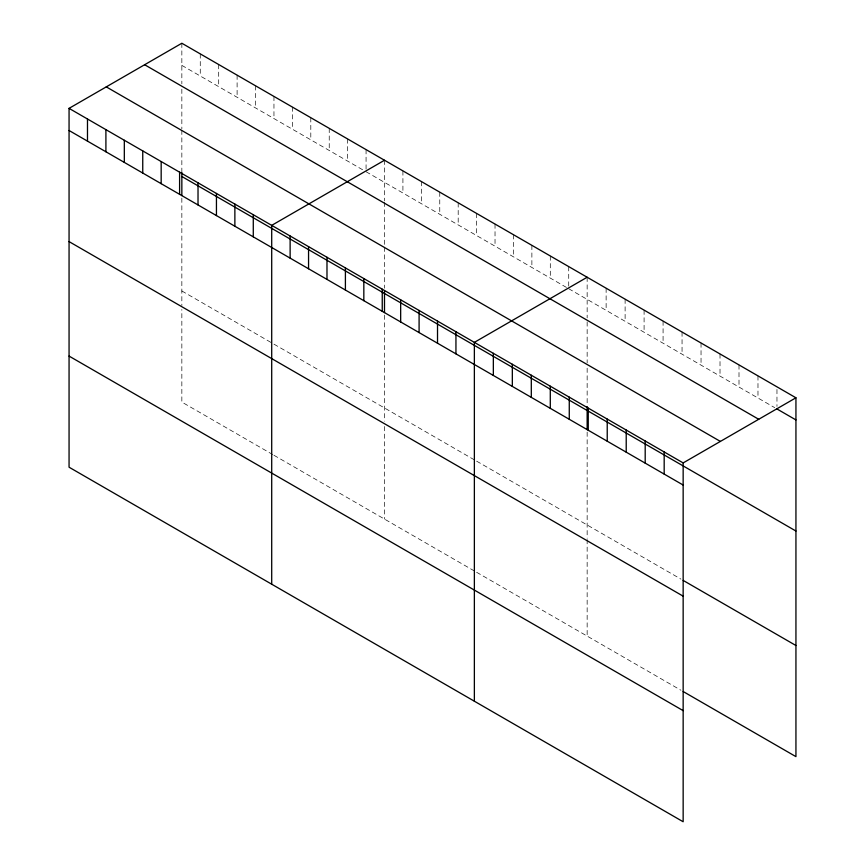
<?xml version="1.0" encoding="UTF-8"?>
<svg xmlns="http://www.w3.org/2000/svg" width="865" height="865" viewBox="0 0 865 865"><rect width="100%" height="100%" fill="white"/><g stroke="black" fill="none" stroke-linecap="round" stroke-linejoin="round"><path stroke-width="0.65" stroke-dasharray="4.33 3.24" d="M181.845 65.372L363.765 170.416M366.068 171.735L566.424 287.407M568.727 288.737L774.726 407.675M181.845 290.975L272.81 343.492M273.956 344.151L474.312 459.823M476.615 461.153L680.939 579.118M272.81 454.601L181.845 402.084L181.845 309.486M273.956 455.271L474.312 570.943M476.615 572.273L680.939 690.238M776.965 389.445L776.965 406.366M757.978 375.875L757.978 398.008M739.002 364.922L739.002 387.044M720.015 353.958L720.015 376.091M701.039 343.005L701.039 365.127M682.053 332.041L682.053 354.174M663.077 321.088L663.077 343.21M644.09 310.124L644.09 332.257M625.114 299.171L625.114 321.293M606.127 288.207L606.127 310.34M587.151 277.254L587.151 317.898M587.151 321.867L587.151 362.868M587.151 368.166L587.151 405.198M587.151 432.111L587.151 538.203M587.151 539.522L587.151 636.089M568.727 266.615L568.727 286.142M550.302 255.975L550.302 278.108M531.878 245.346L531.878 267.469M513.453 234.707L513.453 256.829M495.029 224.067L495.029 246.19M476.615 213.428L476.615 235.561M458.19 202.799L458.19 224.922M439.766 192.16L439.766 214.282M421.341 181.52L421.341 203.653M402.917 170.892L402.917 193.014M384.493 160.252L384.493 200.896M384.493 202.215L384.493 245.865M384.493 247.195L384.493 288.196M384.493 315.12L384.493 421.201M384.493 426.488L384.493 519.087M366.068 149.613L366.068 169.14M347.654 138.973L347.654 161.106M329.23 128.344L329.23 150.467M310.805 117.705L310.805 139.827M292.381 107.065L292.381 129.199M273.956 96.437L273.956 118.559M255.532 85.797L255.532 107.92M237.107 75.158L237.107 97.28M218.694 64.518L218.694 86.651M200.269 53.89L200.269 76.012M181.845 43.25L181.845 83.894M181.845 89.182L181.845 128.874M181.845 130.193L181.845 172.524M181.845 198.117L181.845 305.518"/><path stroke-width="1.3" d="M69.059 108.363L683.155 462.916L683.155 821.75L69.059 467.208L69.059 108.363L181.845 43.25L795.941 397.792L795.941 756.637L683.166 691.524M384.493 160.252L271.707 225.365L271.707 584.199M587.151 277.254L474.366 342.367L474.366 701.201M683.155 462.916L795.941 397.792M776.965 408.961L795.941 419.925M144.628 64.734L758.724 419.287M106.276 86.878L720.372 441.42M181.845 176.492L795.941 531.034M69.059 130.496L683.155 485.038M683.166 580.415L795.941 645.517M69.059 241.605L683.155 596.158M69.059 356.088L683.155 710.641M664.179 451.952L664.179 474.085M645.193 440.999L645.193 463.121M626.217 430.035L626.217 452.168M607.23 419.082L607.23 441.204M588.254 408.118L588.254 430.24M587.151 406.528L587.151 429.57M569.267 397.165L569.267 419.287M550.291 386.201L550.291 408.323M531.305 375.248L531.305 397.37M512.329 364.284L512.329 386.406M493.342 353.331L493.342 375.453M455.942 331.728L455.942 353.861M437.517 321.099L437.517 343.221M419.093 310.459L419.093 332.582M400.668 299.82L400.668 321.942M384.493 290.845L384.493 312.568M382.243 289.18L382.243 311.314M363.83 278.552L363.83 300.674M345.405 267.912L345.405 290.035M326.981 257.273L326.981 279.406M308.556 246.644L308.556 268.766M290.132 236.004L290.132 258.127M253.283 214.725L253.283 236.859M234.869 204.097L234.869 226.219M216.445 193.457L216.445 215.58M198.02 182.818L198.02 204.951M181.845 172.524L181.845 195.566M179.596 172.189L179.596 194.311M161.171 161.55L161.171 183.672M142.747 150.91L142.747 173.032M124.322 140.271L124.322 162.404M105.908 129.642L105.908 151.764M87.484 119.002L87.484 141.125"/></g></svg>
